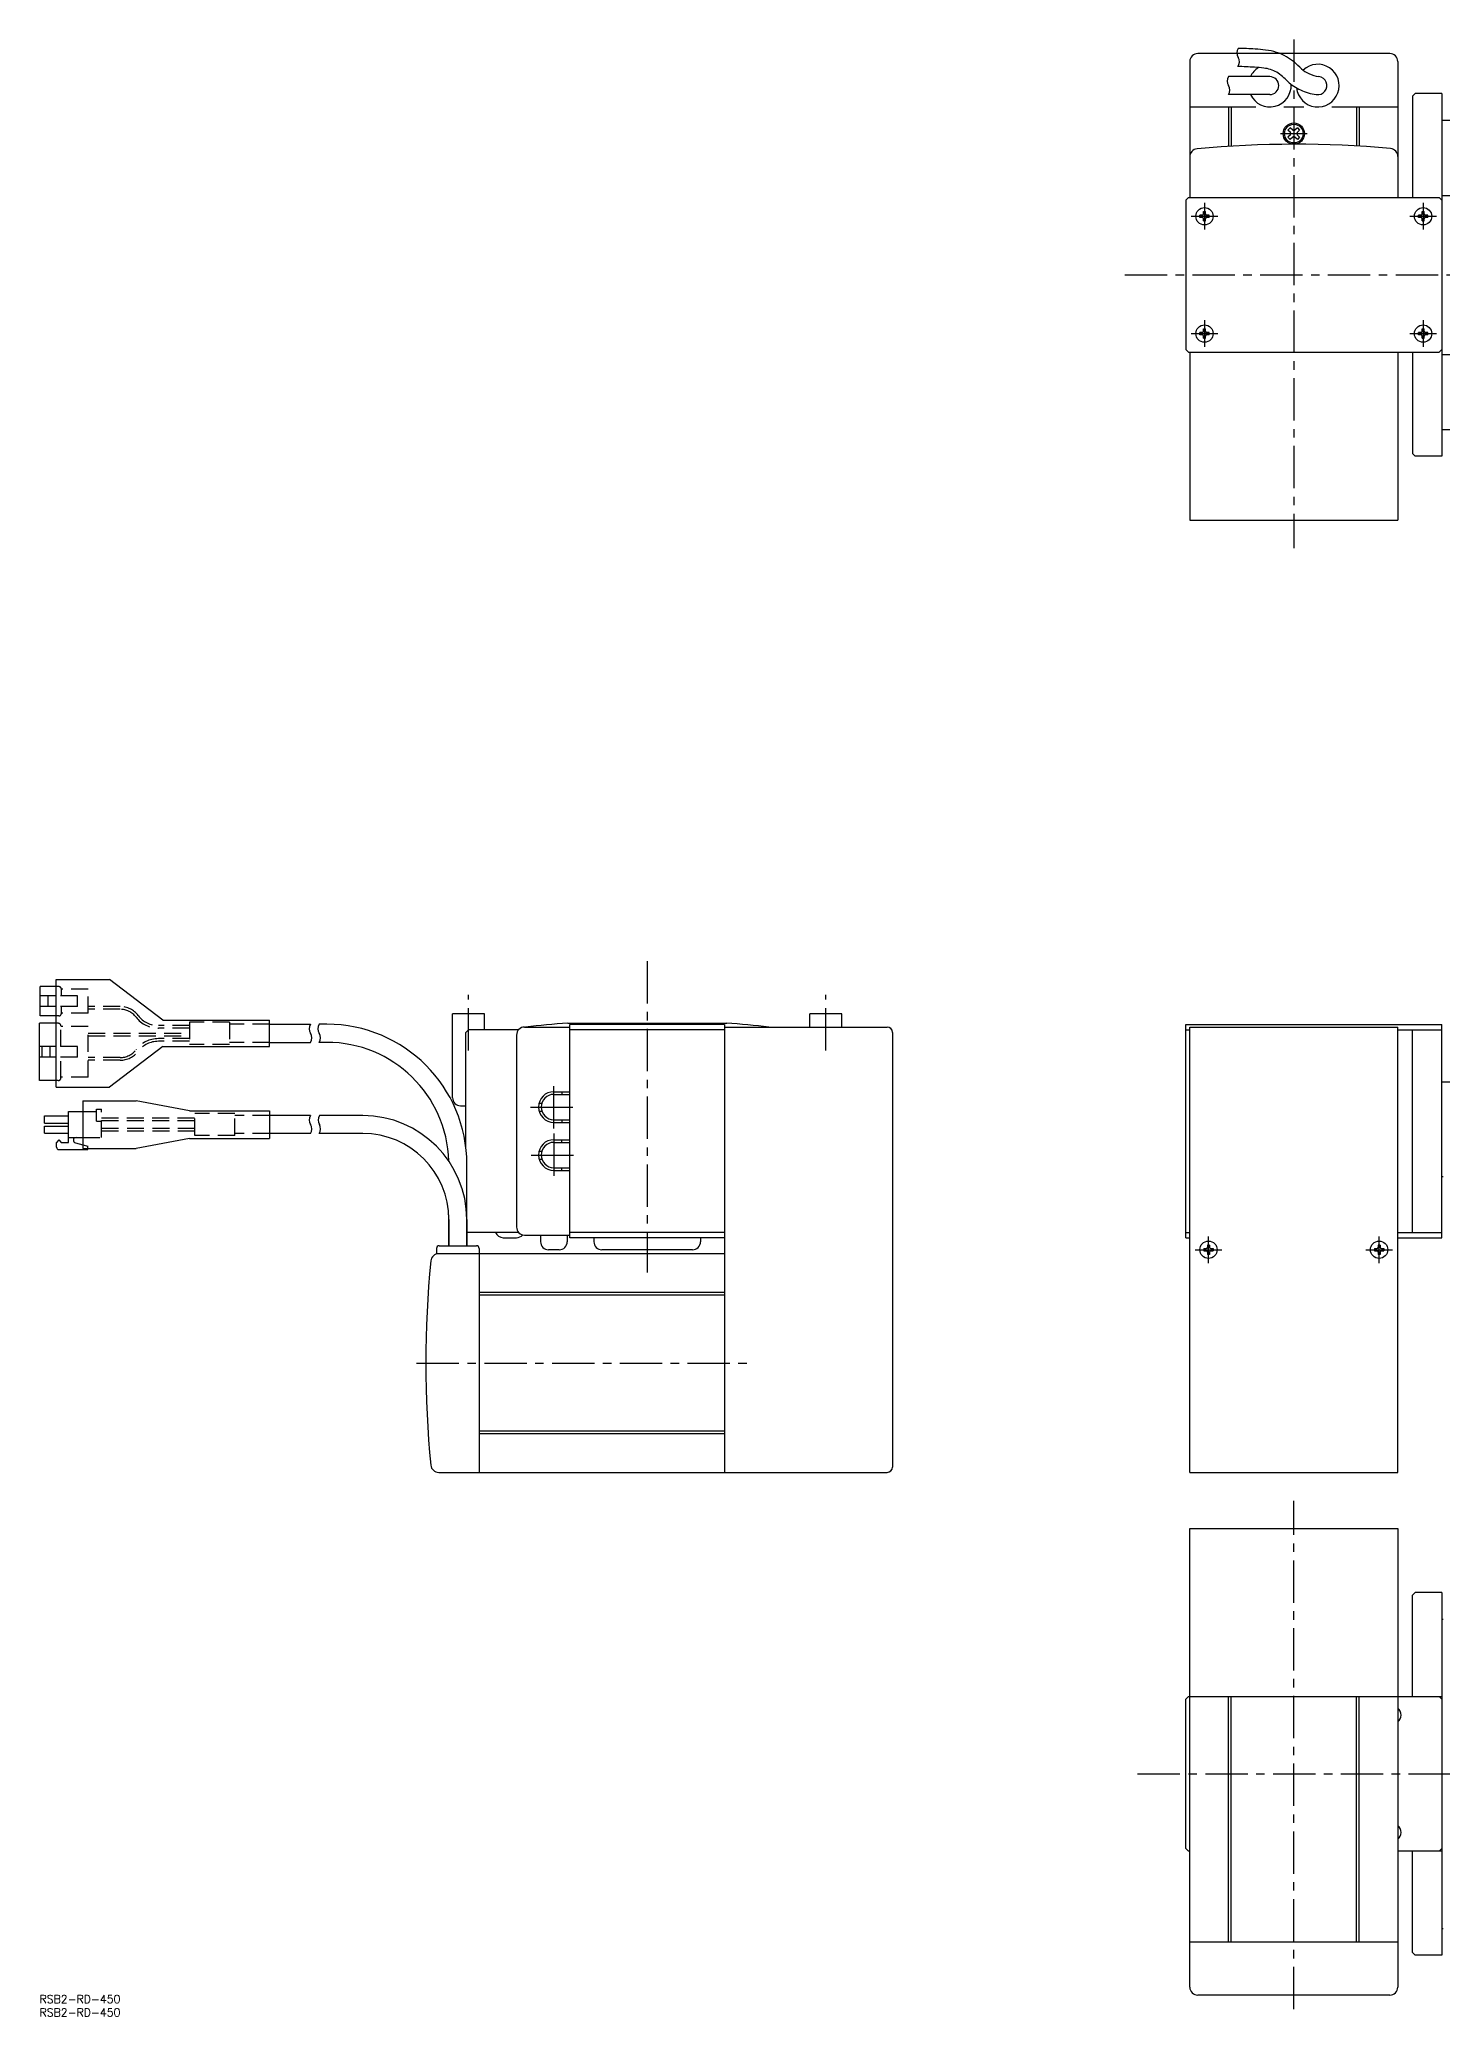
# Model space of a CAD drawing. Extents: x 0 to 1571, y -8 to 733.
# Drawn here: x 0 to 526, y -8 to 733 of the extents above; entities that cross this region are included whole.
import ezdxf

# ---------------------------------------------------------------- set-up
doc = ezdxf.new("R2010")
doc.units = 0
doc.header["$LTSCALE"] = 0.5
doc.linetypes.add('CENTER', pattern=[50.8, 31.75, -6.35, 6.35, -6.35])
doc.linetypes.add('DASHED', pattern=[19.05, 12.7, -6.35])
for name, color, linetype in [('MSM_CENTER', 1, 'CENTER'), ('MSM_CONTINUOUS', 7, 'CONTINUOUS'), ('MSM_DASHED', 4, 'DASHED'), ('MSM_NARROW', 5, 'CONTINUOUS'), ('MSM_PART_NUMBER', 7, 'CONTINUOUS')]:
    doc.layers.add(name, color=color, linetype=linetype)
doc.styles.get("Standard").update_dxf_attribs({"font": 'txt.shx', "height": 3, "bigfont": 'bigfont.shx'})

# ---------------------------------------------------------------- blocks, each defined once
blk = doc.blocks.new('*U1')
at = {"layer": 'MSM_PART_NUMBER'}
blk.add_text('RSB2-RD-450', height=3, dxfattribs=at).set_placement((0, -3))
blk = doc.blocks.new('*U2')
at = {"layer": 'MSM_PART_NUMBER'}
blk.add_text('RSB2-RD-450', height=3, dxfattribs=at).set_placement((0, -8))

msp = doc.modelspace()

# ---------------------------------------------------------------- linework, layer by layer
at = {"layer": 'MSM_CENTER'}
for p, q in [((470.39, 733.27), (470.39, 542.6)), ((465.39, 698), (475.39, 698)), ((436.89, 672), (436.89, 662)), ((518.89, 672), (518.89, 662)), ((431.89, 667), (441.89, 667)), ((513.89, 667), (523.89, 667)), ((407, 645), (1226.08, 645)), ((431.89, 623), (441.89, 623)), ((436.89, 628), (436.89, 618)), ((513.89, 623), (523.89, 623)), ((518.89, 628), (518.89, 618)), ((227.89, 387.71), (227.89, 271.01)), ((160.89, 354.24), (160.89, 375.12)), ((294.89, 354.24), (294.89, 375.12)), ((192.89, 324.96), (192.89, 341.04)), ((184.14, 333), (200.98, 333)), ((192.89, 323.04), (192.89, 306.96)), ((184.39, 315), (201.23, 315)), ((438.39, 274.5), (438.39, 284.5)), ((502.39, 274.5), (502.39, 284.5)), ((433.39, 279.5), (443.39, 279.5)), ((497.39, 279.5), (507.39, 279.5)), ((141.42, 237), (265.46, 237)), ((470.39, -5.27), (470.39, 185.4)), ((411.81, 83), (1228.57, 83))]:
    msp.add_line(p, q, dxfattribs=at)
at = {"layer": 'MSM_CONTINUOUS'}
for p, q in [((506.39, 728), (434.39, 728)), ((431.39, 725), (431.39, 674)), ((461.39, 719.35), (445.86, 719.35)), ((509.39, 725), (509.39, 674)), ((461.39, 712.65), (445.92, 712.65)), ((515.89, 713), (514.89, 712)), ((514.89, 712), (514.89, 674)), ((525.89, 713), (515.89, 713)), ((525.89, 713), (525.89, 577)), ((431.39, 708), (456.09, 708)), ((445.89, 708), (445.89, 693.22)), ((446.89, 708), (446.89, 693.28)), ((466.68, 708), (474.09, 708)), ((484.68, 708), (509.39, 708)), ((493.89, 708), (493.89, 693.34)), ((494.89, 708), (494.89, 693.28)), ((469.06, 700.19), (468.19, 699.33)), ((469.1, 698.42), (468.19, 699.33)), ((469.1, 697.58), (468.19, 696.67)), ((469.97, 699.28), (469.06, 700.19)), ((471.72, 700.19), (470.81, 699.28)), ((472.58, 699.33), (471.67, 698.42)), ((472.58, 696.67), (471.67, 697.58)), ((471.72, 700.19), (472.58, 699.33)), ((525.89, 703), (577.89, 703)), ((468.19, 696.67), (469.06, 695.81)), ((469.97, 696.72), (469.06, 695.81)), ((471.72, 695.81), (470.81, 696.72)), ((472.58, 696.67), (471.72, 695.81)), ((525.89, 674.8), (1215.89, 674.8)), ((429.89, 673), (430.89, 674)), ((429.89, 673), (429.89, 617)), ((430.89, 674), (524.89, 674)), ((435.14, 666.6), (435.14, 667.4)), ((435.99, 667.4), (435.14, 667.4)), ((436.49, 668.75), (437.29, 668.75)), ((436.49, 667.9), (436.49, 668.75)), ((437.29, 667.9), (437.29, 668.75)), ((438.64, 667.4), (437.79, 667.4)), ((438.64, 666.6), (438.64, 667.4)), ((517.14, 666.6), (517.14, 667.4)), ((517.99, 667.4), (517.14, 667.4)), ((518.49, 668.75), (519.29, 668.75)), ((518.49, 667.9), (518.49, 668.75)), ((519.29, 667.9), (519.29, 668.75)), ((520.64, 667.4), (519.79, 667.4)), ((520.64, 666.6), (520.64, 667.4)), ((524.89, 674), (525.89, 673)), ((435.99, 666.6), (435.14, 666.6)), ((436.49, 665.25), (436.49, 666.1)), ((436.49, 665.25), (437.29, 665.25)), ((437.29, 665.25), (437.29, 666.1)), ((438.64, 666.6), (437.79, 666.6)), ((517.99, 666.6), (517.14, 666.6)), ((518.49, 665.25), (518.49, 666.1)), ((518.49, 665.25), (519.29, 665.25)), ((519.29, 665.25), (519.29, 666.1)), ((520.64, 666.6), (519.79, 666.6)), ((435.14, 622.6), (435.14, 623.4)), ((435.99, 623.4), (435.14, 623.4)), ((436.49, 624.75), (437.29, 624.75)), ((436.49, 623.9), (436.49, 624.75)), ((437.29, 623.9), (437.29, 624.75)), ((438.64, 623.4), (437.79, 623.4)), ((438.64, 622.6), (438.64, 623.4)), ((517.14, 622.6), (517.14, 623.4)), ((517.99, 623.4), (517.14, 623.4)), ((518.49, 624.75), (519.29, 624.75)), ((518.49, 623.9), (518.49, 624.75)), ((519.29, 623.9), (519.29, 624.75)), ((520.64, 623.4), (519.79, 623.4)), ((520.64, 622.6), (520.64, 623.4)), ((429.89, 617), (430.89, 616)), ((430.89, 616), (524.89, 616)), ((431.39, 616), (431.39, 553)), ((435.99, 622.6), (435.14, 622.6)), ((436.49, 621.25), (436.49, 622.1)), ((436.49, 621.25), (437.29, 621.25)), ((437.29, 621.25), (437.29, 622.1)), ((438.64, 622.6), (437.79, 622.6)), ((509.39, 616), (509.39, 553)), ((514.89, 616), (514.89, 578)), ((517.99, 622.6), (517.14, 622.6)), ((518.49, 621.25), (518.49, 622.1)), ((518.49, 621.25), (519.29, 621.25)), ((519.29, 621.25), (519.29, 622.1)), ((520.64, 622.6), (519.79, 622.6)), ((524.89, 616), (525.89, 617)), ((525.89, 615.2), (1215.89, 615.2)), ((525.89, 587), (577.89, 587)), ((514.89, 578), (515.89, 577)), ((525.89, 577), (515.89, 577)), ((431.39, 553), (509.39, 553)), ((0.21, 367.15), (0.21, 378.15)), ((6.21, 378.15), (0.21, 378.15)), ((6.2, 340.45), (6.21, 380.85)), ((6.21, 380.85), (26.21, 380.85)), ((46.21, 365.6), (26.21, 380.85)), ((6.21, 374.65), (0.21, 374.65)), ((6.21, 370.65), (0.21, 370.65)), ((3.21, 370.65), (3.21, 374.65)), ((0, 342.9), (0.01, 364.4)), ((6.21, 364.4), (0.01, 364.4)), ((6.21, 367.15), (0.21, 367.15)), ((46.21, 365.6), (86.21, 365.6)), ((86.21, 355.7), (86.21, 365.6)), ((86.21, 364.05), (101.58, 364.05)), ((107.74, 364.05), (104.89, 364.05)), ((166.89, 368), (154.89, 368)), ((154.89, 336.5), (154.89, 368)), ((166.89, 362), (166.89, 368)), ((198.09, 364.5), (257.7, 364.5)), ((256.89, 364), (198.89, 364)), ((198.89, 284), (198.89, 364)), ((256.89, 364), (256.89, 196)), ((300.89, 368), (288.89, 368)), ((288.89, 363), (288.89, 368)), ((300.89, 363), (300.89, 368)), ((429.89, 364), (525.89, 364)), ((429.89, 284), (429.89, 364)), ((525.89, 284), (525.89, 364)), ((86.21, 357.25), (101.58, 357.25)), ((107.74, 357.25), (104.89, 357.25)), ((159.89, 361), (160.89, 362)), ((159.89, 317.97), (159.89, 361)), ((179.66, 362), (160.89, 362)), ((178.89, 360), (178.89, 288)), ((181.89, 363), (198.89, 363)), ((256.89, 362), (198.89, 362)), ((256.89, 363), (317.89, 363)), ((319.89, 361), (319.89, 198)), ((429.89, 362), (431.39, 362)), ((431.39, 196), (431.39, 363)), ((431.39, 363), (509.39, 363)), ((509.39, 196), (509.39, 363)), ((509.39, 362), (525.89, 362)), ((514.89, 286), (514.89, 362)), ((6.2, 351.65), (0, 351.65)), ((6.21, 355.65), (0.01, 355.65)), ((1, 351.65), (1.01, 355.65)), ((4, 351.65), (4.01, 355.65)), ((46.21, 355.7), (26.2, 340.45)), ((46.21, 355.7), (86.21, 355.7)), ((6.2, 342.9), (0, 342.9)), ((525.89, 342.5), (594.89, 342.5)), ((6.2, 340.45), (26.2, 340.45)), ((16.21, 335.37), (16.21, 317.47)), ((16.21, 335.37), (36.21, 335.37)), ((56.21, 331.62), (36.21, 335.37)), ((187.34, 334.5), (188.38, 334.5)), ((192.89, 338.75), (198.89, 338.75)), ((192.89, 337.75), (198.89, 337.75)), ((195.89, 338.75), (195.89, 337.75)), ((1.88, 329.66), (10.88, 329.66)), ((1.88, 326.96), (1.88, 329.66)), ((1.88, 326.96), (10.88, 326.96)), ((10.88, 319.76), (10.88, 331.28)), ((10.88, 331.28), (16.21, 331.28)), ((56.21, 331.62), (86.21, 331.62)), ((86.21, 331.62), (86.21, 321.22)), ((101.64, 329.77), (86.21, 329.77)), ((121.26, 329.77), (104.95, 329.77)), ((157.89, 333.5), (159.89, 333.5)), ((187.34, 331.5), (188.38, 331.5)), ((192.89, 328.25), (198.89, 328.25)), ((192.89, 327.25), (198.89, 327.25)), ((195.89, 328.25), (195.89, 327.25)), ((1.88, 323.18), (1.88, 325.88)), ((1.88, 325.88), (10.88, 325.88)), ((1.88, 323.18), (10.88, 323.18)), ((7.28, 320.66), (6.38, 319.76)), ((6.38, 317.96), (6.38, 319.76)), ((7.28, 320.66), (8.18, 319.76)), ((8.18, 319.76), (10.88, 319.76)), ((10.88, 321.56), (16.21, 321.56)), ((13.44, 319.57), (16.21, 318.86)), ((56.21, 321.22), (36.21, 317.47)), ((56.21, 321.22), (86.21, 321.22)), ((101.58, 323.07), (86.21, 323.07)), ((121.26, 323.07), (104.89, 323.07)), ((192.89, 320.75), (198.89, 320.75)), ((192.89, 319.75), (198.89, 319.75)), ((195.89, 319.75), (195.89, 320.75)), ((7.28, 317.06), (18.08, 317.06)), ((16.21, 317.47), (36.21, 317.47)), ((18.08, 317.06), (18.08, 317.47)), ((160.29, 281), (160.29, 311.5)), ((187.34, 316.5), (188.38, 316.5)), ((187.34, 313.5), (188.38, 313.5)), ((192.89, 310.25), (198.89, 310.25)), ((192.89, 309.25), (198.89, 309.25)), ((195.89, 309.25), (195.89, 310.25)), ((525.89, 307), (526.39, 307)), ((153.49, 281), (153.49, 292.59)), ((153.54, 290.79), (153.54, 281)), ((160.24, 290.79), (160.24, 281)), ((179.66, 286), (160.29, 286)), ((173.89, 284), (178.89, 284)), ((181.89, 285), (198.89, 285)), ((187.89, 285), (187.89, 282.5)), ((197.89, 285), (197.89, 282.5)), ((256.89, 286), (198.89, 286)), ((256.89, 284), (198.89, 284)), ((207.89, 284), (207.89, 282.5)), ((247.89, 284), (247.89, 282.5)), ((429.89, 286), (431.39, 286)), ((429.89, 284), (431.39, 284)), ((509.39, 286), (525.89, 286)), ((509.39, 284), (525.89, 284)), ((148.89, 280), (148.89, 277.88)), ((256.89, 278), (149.71, 278)), ((149.89, 281), (163.89, 281)), ((164.89, 280), (164.89, 196)), ((194.89, 279.5), (190.89, 279.5)), ((244.89, 279.5), (210.89, 279.5)), ((436.64, 279.9), (436.64, 279.1)), ((436.64, 279.9), (437.49, 279.9)), ((436.64, 279.1), (437.49, 279.1)), ((438.79, 281.25), (437.99, 281.25)), ((437.99, 281.25), (437.99, 280.4)), ((437.99, 278.6), (437.99, 277.75)), ((438.79, 277.75), (437.99, 277.75)), ((438.79, 281.25), (438.79, 280.4)), ((438.79, 278.6), (438.79, 277.75)), ((439.29, 279.9), (440.14, 279.9)), ((439.29, 279.1), (440.14, 279.1)), ((440.14, 279.9), (440.14, 279.1)), ((500.64, 279.9), (500.64, 279.1)), ((500.64, 279.9), (501.49, 279.9)), ((500.64, 279.1), (501.49, 279.1)), ((502.79, 281.25), (501.99, 281.25)), ((501.99, 281.25), (501.99, 280.4)), ((501.99, 278.6), (501.99, 277.75)), ((502.79, 277.75), (501.99, 277.75)), ((502.79, 281.25), (502.79, 280.4)), ((502.79, 278.6), (502.79, 277.75)), ((503.29, 279.9), (504.14, 279.9)), ((503.29, 279.1), (504.14, 279.1)), ((504.14, 279.9), (504.14, 279.1)), ((256.89, 263.5), (164.89, 263.5)), ((256.89, 262.5), (164.89, 262.5)), ((256.89, 211.5), (164.89, 211.5)), ((256.89, 210.5), (164.89, 210.5)), ((149.71, 196), (256.89, 196)), ((256.89, 196), (317.89, 196)), ((431.39, 196), (509.39, 196)), ((431.39, 3), (431.39, 175)), ((431.39, 175), (509.39, 175)), ((509.39, 175), (509.39, 3)), ((514.89, 150), (515.89, 151)), ((514.89, 112), (514.89, 150)), ((525.89, 151), (515.89, 151)), ((525.89, 151), (525.89, 15)), ((525.89, 141), (526.39, 141)), ((429.89, 111), (430.89, 112)), ((430.89, 112), (525.89, 112)), ((445.89, 20), (445.89, 112)), ((446.89, 20), (446.89, 112)), ((493.89, 20), (493.89, 112)), ((494.89, 20), (494.89, 112)), ((524.89, 112), (525.89, 111)), ((429.89, 55), (429.89, 111)), ((430.89, 54), (429.89, 55)), ((431.39, 54), (430.89, 54)), ((525.89, 54), (509.39, 54)), ((514.89, 16), (514.89, 54)), ((524.89, 54), (525.89, 55)), ((525.89, 25), (526.39, 25)), ((431.39, 20), (509.39, 20)), ((515.89, 15), (514.89, 16)), ((525.89, 15), (515.89, 15)), ((506.39, 0), (434.39, 0))]:
    msp.add_line(p, q, dxfattribs=at)
for centre, radius in [((470.39, 698), 4), ((470.39, 698), 3.5), ((436.89, 667), 3.25), ((518.89, 667), 3.25), ((436.89, 623), 3.25), ((518.89, 623), 3.25), ((438.39, 279.5), 3.25), ((502.39, 279.5), 3.25)]:
    msp.add_circle(centre, radius, dxfattribs=at)
for centre, radius, start, end in [((434.39, 725), 3, 90, 180), ((448.07, 620.07), 109.88, 85.93077, 89.2416), ((452.95, 674.92), 54.83, 82.81023, 86.9459), ((457.62, 708.64), 20.79, 61.04037, 83.96476), ((450.37, 699.76), 32.14, 44.63341, 57.38739), ((506.39, 725), 3, 0, 90), ((448.17, 619.27), 103.87, 85.89365, 89.32135), ((461.39, 716), 8, 122.2591, 155.24431), ((453.02, 674.74), 48.2, 82.70514, 86.91966), ((457.8, 709.83), 12.79, 61.04037, 83.96476), ((461.39, 716), 3.35, 270, 90), ((447.76, 697.66), 28.45, 44.38189, 55.21809), ((479.39, 716), 8, 186.1681, 133.46543), ((481.54, 731.68), 12.5, 228.38673, 243.6117), ((481.95, 733.84), 14.62, 245.90531, 261.59922), ((479.39, 716), 3.4, 260.54744, 82.73839), ((461.39, 716), 8, 204.75569, 3.63162), ((481.59, 732.72), 20.3, 228.32377, 244.61553), ((482.11, 734.97), 22.57, 245.89059, 261.64303), ((468.68, 698), 0.593, 314.99648, 44.99545), ((470.39, 699.7), 0.593, 225.0087, 314.99937), ((470.39, 696.3), 0.593, 45.00096, 134.99535), ((472.09, 698), 0.593, 135.00885, 224.99484), ((434.39, 689.32), 3, 95.2752, 180), ((470.89, 294), 400, 84.86972, 95.2752), ((506.39, 689.41), 3, 0, 84.86972), ((435.99, 667.9), 0.5, 270, 0), ((437.79, 667.9), 0.5, 180, 270), ((517.99, 667.9), 0.5, 270, 0), ((519.79, 667.9), 0.5, 180, 270), ((435.99, 666.1), 0.5, 0, 90), ((437.79, 666.1), 0.5, 90, 180), ((517.99, 666.1), 0.5, 0, 90), ((519.79, 666.1), 0.5, 90, 180), ((435.99, 623.9), 0.5, 270, 0), ((437.79, 623.9), 0.5, 180, 270), ((517.99, 623.9), 0.5, 270, 0), ((519.79, 623.9), 0.5, 180, 270), ((435.99, 622.1), 0.5, 0, 90), ((437.79, 622.1), 0.5, 90, 180), ((517.99, 622.1), 0.5, 0, 90), ((519.79, 622.1), 0.5, 90, 180), ((107.74, 311.5), 52.55, 0, 90), ((227.89, -34.39), 400, 94.27332, 96.55138), ((227.89, -34.39), 400, 83.44862, 85.72668), ((107.74, 311.5), 45.75, 1.55737, 90), ((181.89, 360), 3, 90, 180), ((317.89, 361), 2, 0, 90), ((157.89, 336.5), 3, 180, 270), ((192.89, 333), 5.75, 90, 270), ((192.89, 333), 4.75, 90, 270), ((121.26, 290.79), 38.98, 0, 90), ((13.69, 320.55), 1.01, 90, 255.61858), ((121.26, 290.79), 32.28, 0, 90), ((192.89, 315), 5.75, 90, 270), ((192.89, 315), 4.75, 90, 270), ((7.28, 317.96), 0.9, 180.00004, 270.00002), ((173.89, 287), 3, 199.47122, 270), ((181.89, 288), 3, 180, 270), ((178.89, 287), 3, 270, 320.24105), ((190.89, 282.5), 3, 180, 270), ((194.89, 282.5), 3, 270, 0), ((210.89, 282.5), 3, 180, 270), ((244.89, 282.5), 3, 270, 0), ((544.89, 237), 400, 174.50736, 185.49264), ((149.71, 275), 3, 90, 174.50736), ((149.89, 280), 1, 90, 180), ((163.89, 280), 1, 0, 90), ((437.49, 280.4), 0.5, 270, 0), ((437.49, 278.6), 0.5, 0, 90), ((439.29, 280.4), 0.5, 180, 270), ((439.29, 278.6), 0.5, 90, 180), ((501.49, 280.4), 0.5, 270, 0), ((501.49, 278.6), 0.5, 0, 90), ((503.29, 280.4), 0.5, 180, 270), ((503.29, 278.6), 0.5, 90, 180), ((149.71, 199), 3, 185.49264, 270), ((317.89, 198), 2, 270, 0), ((507.39, 105), 3.25, 307.98001, 52.01999), ((507.39, 61), 3.25, 307.98001, 52.01999), ((434.39, 3), 3, 180, 270), ((506.39, 3), 3, 270, 0)]:
    msp.add_arc(centre, radius, start, end, dxfattribs=at)
at = {"layer": 'MSM_DASHED'}
for p, q in [((7.21, 378.15), (6.21, 378.15)), ((14.21, 374.65), (6.21, 374.65)), ((14.21, 370.65), (6.21, 370.65)), ((8.21, 374.65), (8.21, 377.15)), ((18.21, 377.15), (8.21, 377.15)), ((8.21, 368.15), (8.21, 370.65)), ((14.21, 370.65), (14.21, 374.65)), ((18.21, 368.15), (18.21, 377.15)), ((30.23, 370.65), (18.21, 370.65)), ((7.21, 367.15), (6.21, 367.15)), ((7.01, 364.4), (6.21, 364.4)), ((8.01, 355.65), (8.01, 363.4)), ((18.21, 368.15), (8.21, 368.15)), ((30.23, 369.65), (18.21, 369.65)), ((56.21, 363.55), (44.56, 363.55)), ((71.21, 364.8), (56.21, 364.8)), ((56.21, 364.8), (56.21, 356.5)), ((71.21, 364.8), (71.21, 356.5)), ((86.21, 364.05), (71.21, 364.05)), ((18.21, 363.15), (8.01, 363.15)), ((18.2, 344.15), (18.21, 363.15)), ((18.21, 360.65), (56.21, 360.65)), ((18.21, 359.65), (56.21, 359.65)), ((56.21, 362.55), (44.56, 362.55)), ((56.21, 358.65), (44.56, 358.65)), ((56.21, 357.65), (44.56, 357.65)), ((71.21, 356.5), (56.21, 356.5)), ((86.21, 357.25), (71.21, 357.25)), ((14.2, 351.65), (6.2, 351.65)), ((14.21, 355.65), (6.21, 355.65)), ((8, 343.9), (8, 351.65)), ((14.2, 351.65), (14.21, 355.65)), ((30.23, 351.55), (18.2, 351.55)), ((30.23, 350.55), (18.2, 350.55)), ((7, 342.9), (6.2, 342.9)), ((18.2, 344.15), (8, 344.15)), ((16.21, 331.28), (21.41, 331.28)), ((21.41, 332.18), (23.21, 332.18)), ((21.41, 327.68), (21.41, 332.18)), ((21.41, 327.68), (23.21, 327.68)), ((23.21, 321.56), (23.21, 332.18)), ((23.21, 328.92), (58.21, 328.92)), ((23.21, 327.92), (58.21, 327.92)), ((58.21, 322.32), (58.21, 330.52)), ((73.21, 330.52), (58.21, 330.52)), ((73.21, 322.32), (73.21, 330.52)), ((86.21, 329.77), (73.21, 329.77)), ((16.21, 321.56), (23.21, 321.56)), ((16.21, 318.86), (18.08, 318.38)), ((58.21, 324.92), (23.21, 324.92)), ((58.21, 323.92), (23.21, 323.92)), ((73.21, 322.32), (58.21, 322.32)), ((86.21, 323.07), (73.21, 323.07)), ((18.08, 317.47), (18.08, 318.38))]:
    msp.add_line(p, q, dxfattribs=at)
for centre, radius, start, end in [((7.21, 377.15), 1, 359.99827, 89.99827), ((30.23, 362.15), 8.5, 37.2671, 89.99827), ((7.01, 363.4), 1, 359.99827, 89.99827), ((7.21, 368.15), 1, 269.99827, 359.99828), ((30.23, 362.15), 7.5, 37.2671, 89.99827), ((44.56, 373.05), 10.5, 217.2671, 269.99827), ((44.56, 373.05), 9.5, 217.2671, 269.99827), ((44.56, 348.15), 10.5, 89.99827, 142.72944), ((44.56, 348.15), 9.5, 89.99827, 142.72944), ((30.23, 359.05), 7.5, 269.99827, 322.72944), ((30.23, 359.05), 8.5, 269.99827, 322.72944), ((7, 343.9), 1, 269.99827, 359.99827)]:
    msp.add_arc(centre, radius, start, end, dxfattribs=at)
at = {"layer": 'MSM_NARROW'}
for centre, start, end in [((452.16, 728.23), 147.12835, 211.83288), ((446.83, 724.92), 325.19238, 31.83288), ((448.53, 717.7), 148.29959, 212.77908), ((443.25, 714.3), 328.29959, 32.77908), ((104.22, 362.35), 147.22092, 212.77908), ((107.53, 362.35), 147.22092, 212.77908), ((98.94, 358.95), 327.22092, 32.77908), ((102.25, 358.95), 327.22092, 32.77908), ((104.31, 328.12), 148.3093, 211.72252), ((98.97, 324.82), 326.16436, 31.72252), ((107.63, 328.12), 148.30931, 211.72252), ((102.28, 324.82), 326.16436, 31.72252)]:
    msp.add_arc(centre, 3.14, start, end, dxfattribs=at)

# ---------------------------------------------------------------- block references
at = {"layer": 'MSM_CONTINUOUS'}
for name in ['*U1', '*U2']:
    msp.add_blockref(name, (0, 0), dxfattribs=at)

doc.saveas('drawing.dxf')
